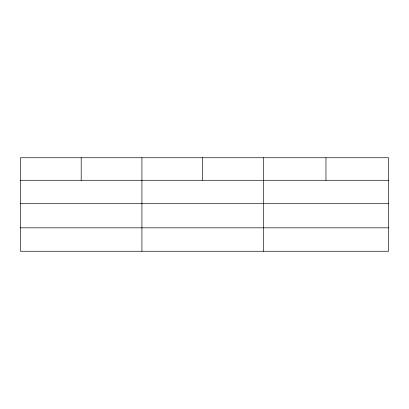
<?xml version="1.0" encoding="UTF-8"?>
<svg xmlns="http://www.w3.org/2000/svg" width="409" height="409" viewBox="0 0 409 409"><rect width="100%" height="100%" fill="white"/><g stroke="black" fill="none" stroke-linecap="round" stroke-linejoin="round"><path stroke-width="0.61" d="M388.55 203.702L388.55 157.746L20.45 157.746L20.45 251.254L388.55 251.254L388.55 203.702L20.45 203.702M20.45 180.282L388.55 180.282M20.45 227.833L388.55 227.833M325.973 157.746L325.973 180.282M263.396 157.746L263.396 251.254M202.659 157.746L202.659 180.282M141.923 157.746L141.923 251.254M81.187 157.746L81.187 180.282"/></g></svg>
